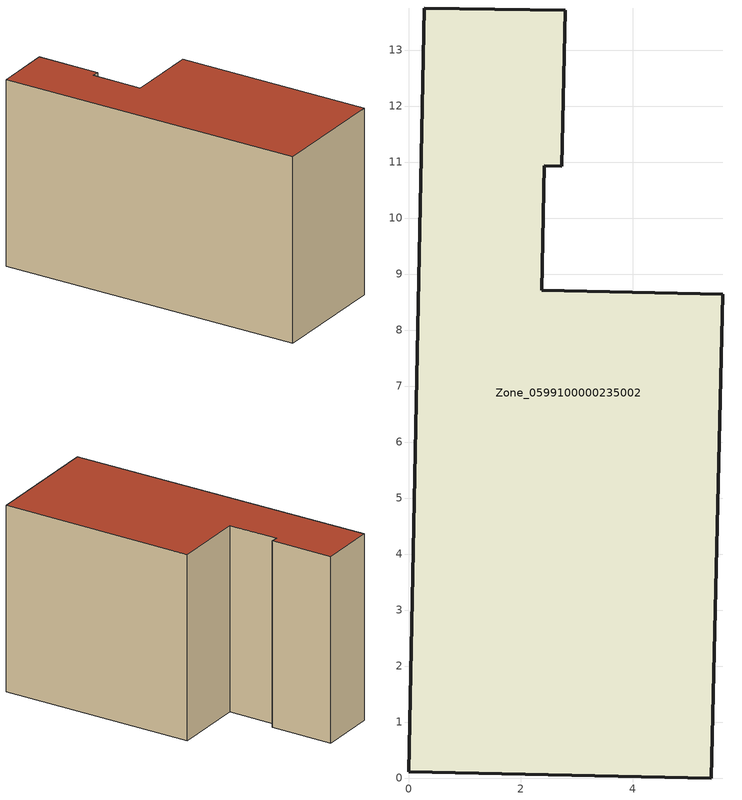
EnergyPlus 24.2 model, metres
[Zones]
Zone_0599100000235002
 floor ground (C_G): 0,0.11 0.27,13.75 2.79,13.71 2.73,10.92 2.42,10.93 2.37,8.71 5.6,8.64 5.4,0 z0
 wall outside (C_F): 0.27,13.75 0,0.11 5.4,0 5.6,8.64 2.37,8.71 2.42,10.93 2.73,10.92 2.79,13.71 0.27,13.75 z0:8.31
 roof outside (C_R): 2.73,10.92 2.79,13.71 0.27,13.75 0,0.11 5.4,0 5.6,8.64 2.37,8.71 2.42,10.93 z8.31
[BUILDING]
Pand.0599100000235002: North Axis=0; Terrain=City; Loads Convergence Tolerance Value=0.04; Temperature Convergence Tolerance Value=0.4; Solar Distribution=FullExterior; Maximum Number of Warmup Days=25; Minimum Number of Warmup Days=1
[Site:Location]
Rotterdam.The.Hague.AP_ZH_NLD Design_Conditions: Latitude=51.96; Longitude=4.45; Time Zone=1; Elevation=-4.5
[SITE:GROUNDTEMPERATURE:BUILDINGSURFACE]
18, 18, 18, 18, 18, 18, 18, 18, 18, 18, 18, 18
[MATERIAL] Thermal Absorptance=0.9; Solar Absorptance=0.7; Visible Absorptance=0.7
Name | Roughness | Thickness | Conductivity | Density | Specific Heat
G.TI.1975-1991 | MediumSmooth | 0.15 | 0.288461 | 540 | 1210
F.TI.1975-1991 | Rough | 0.3 | 0.230769 | 1920 | 840
R.TI.1975-1991 | MediumRough | 0.2 | 0.153846 | 1500 | 1000
[CONSTRUCTION]
C_G: G.TI.1975-1991
C_F: F.TI.1975-1991
C_R: R.TI.1975-1991
[ZONE]
Zone_0599100000235002: Type=1; Multiplier=1; Ceiling Height=Autocalculate; Volume=Autocalculate; Floor Area=autocalculate; Part of Total Floor Area=Yes
[ZONEINFILTRATION:DESIGNFLOWRATE]
Infil_Zone_0599100000235002: Zone or ZoneList or Space or SpaceList=Zone_0599100000235002; Schedule=AlwaysOn; Design Flow Rate Calculation Method=Flow/Area; Flow Rate per Floor Area=0.003; Constant Term Coefficient=1; Temperature Term Coefficient=0; Velocity Term Coefficient=0; Velocity Squared Term Coefficient=0
[HVACTEMPLATE:ZONE:IDEALLOADSAIRSYSTEM]
Zone_0599100000235002: Maximum Heating Supply Air Temperature=50; Minimum Cooling Supply Air Temperature=13; Maximum Heating Supply Air Humidity Ratio=0.0156; Minimum Cooling Supply Air Humidity Ratio=0.0077; Heating Limit=NoLimit; Cooling Limit=NoLimit; Dehumidification Control Type=ConstantSensibleHeatRatio; Cooling Sensible Heat Ratio=0.7; Dehumidification Setpoint=60; Humidification Control Type=None; Humidification Setpoint=30; Outdoor Air Method=None; Outdoor Air Flow Rate per Person=0.00944; Outdoor Air Flow Rate per Zone Floor Area=0; Outdoor Air Flow Rate per Zone=0; Demand Controlled Ventilation Type=None; Outdoor Air Economizer Type=NoEconomizer; Heat Recovery Type=None; Sensible Heat Recovery Effectiveness=0.7; Latent Heat Recovery Effectiveness=0.65
[ZONECONTROL:THERMOSTAT]
ThermostatControl_Zone_0599100000235002: Zone or ZoneList=Zone_0599100000235002; Control Type Schedule=DualSetpointControlType; Control 1=Thermostat_Zone_0599100000235002; Temperature Difference Between Cutout And Setpoint=0
[THERMOSTATSETPOINT:DUALSETPOINT]
Thermostat_Zone_0599100000235002: Heating Setpoint Temperature Schedule=HeatingSetpoint_Zone_0599100000235002; Cooling Setpoint Temperature Schedule=CoolingSetpoint_Zone_0599100000235002
[SCHEDULE:COMPACT]
HeatingSetpoint_Zone_0599100000235002: Through: 12/31, For: AllDays, Until: 24:00, 21
CoolingSetpoint_Zone_0599100000235002: Through: 12/31, For: AllDays, Until: 24:00, 24
DualSetpointControlType: Through: 12/31, For: AllDays, Until: 24:00, 4
AlwaysOn: Through: 12/31, For: AllDays, Until: 24:00, 1
